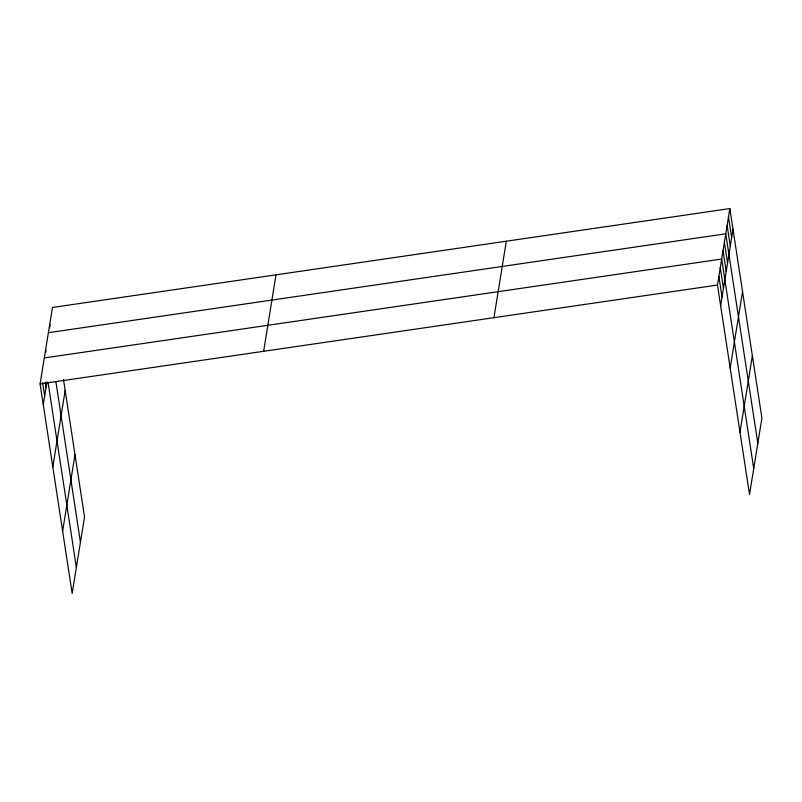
<?xml version="1.0" encoding="UTF-8"?>
<svg xmlns="http://www.w3.org/2000/svg" width="802" height="802" viewBox="0 0 802 802"><rect width="100%" height="100%" fill="white"/><g stroke="black" fill="none" stroke-linecap="round" stroke-linejoin="round"><path stroke-width="1.2" d="M63.488 379.476L84.531 516.949L72.16 593.42L40.1 383.927L52.471 307.467L729.84 208.58L761.9 418.073L749.529 494.533L717.469 285.051L729.84 208.58M43.268 404.629L46.947 381.882M52.802 466.934L65.173 390.464M62.626 531.114L74.997 454.654M263.637 351.296L276.008 274.835M493.942 317.682L506.313 241.212M720.637 305.752L733.008 229.282M730.171 368.048L742.542 291.587M739.995 432.238L752.366 355.767M48.391 332.7L725.76 233.813L757.82 443.305M44.31 357.933L721.68 259.046L753.73 468.538M40.1 383.927L717.469 285.051M728.487 216.991L731.655 237.693M727.123 225.402L730.291 246.104M724.396 242.224L727.564 262.926M723.043 250.635L726.211 271.337M720.276 267.718L723.444 288.419M718.873 276.379L722.041 297.081M49.754 324.289L50.125 326.725M55.859 381.491L80.441 542.182M45.664 349.522L46.045 351.958M48.04 382.293L76.36 567.415M45.323 382.424L46.075 387.296M42.616 382.574L44.671 395.967"/></g></svg>
